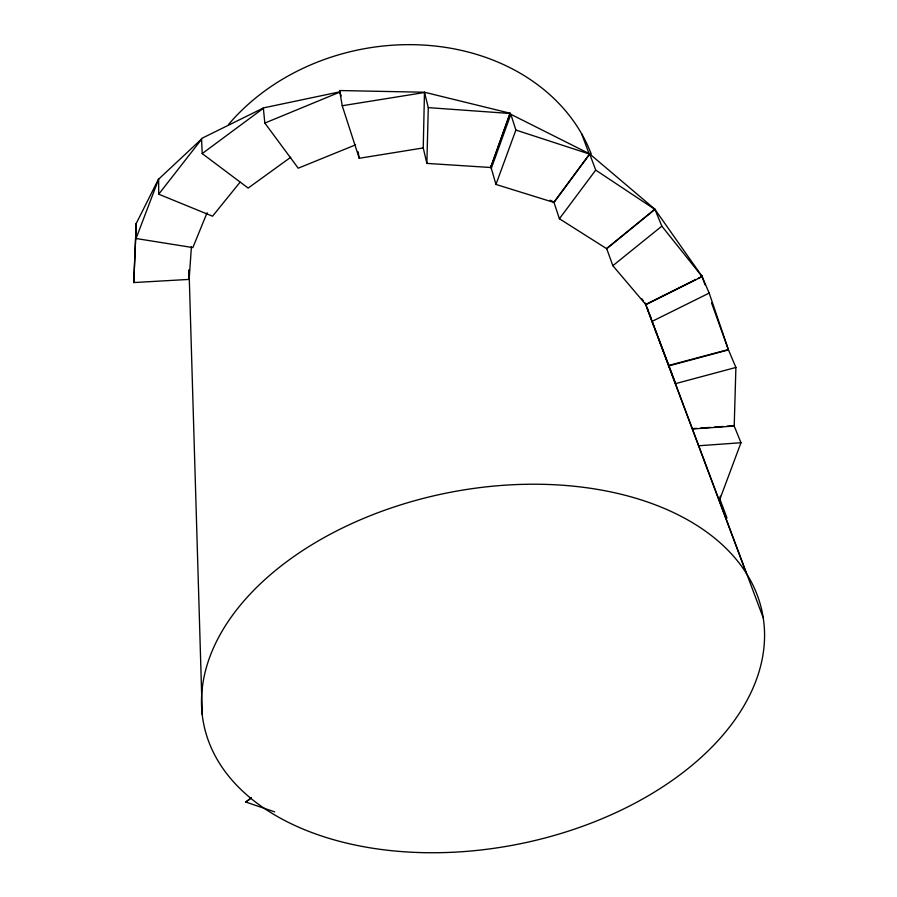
<?xml version="1.0" encoding="UTF-8"?>
<svg xmlns="http://www.w3.org/2000/svg" width="897" height="897" viewBox="0 0 897 897"><rect width="100%" height="100%" fill="white"/><g stroke="black" fill="none" stroke-linecap="round" stroke-linejoin="round"><path stroke-width="1.35" d="M207.061 212.768L192.866 247.583L136.064 238.512L136.243 223.443L158.612 178.929L158.713 194.201L212.544 216.211L240.093 182.158M191.431 246.518L189.144 279.404L133.765 282.566L136.243 223.443M426.86 163.4L428.284 107.629L424.483 92.234L339.627 90.541L342.217 105.734L359.237 158.287L423.238 147.927L424.483 92.234L510.124 113.235L490.704 167.504L426.86 163.4L423.171 147.657M728.286 349.449L735.899 367.456L734.217 426.03L692.529 428.979M133.765 282.566L136.243 223.689M720.291 496.119L719.786 498.833L726.996 518.029M510.124 113.235L490.704 167.504M491.309 168.333L510.853 114.3L589.632 153.869L654.877 209.192L661.851 226.156L702.16 276.624L645.907 304.677L612.842 265.691L606.63 248.447L654.877 209.192M515.876 130.065L589.744 154.138L554.021 202.475L495.951 184.446L515.876 130.065L510.853 114.3M719.91 499.158L740.967 442.737L733.948 425.38M136.064 238.512L158.612 179.187L201.556 139.024M698.281 278.193L702.026 276.321L654.945 209.371L606.731 248.738L559.403 218.745L553.92 202.195L589.632 153.869L595.72 170.094L654.989 209.472M559.403 218.745L595.72 170.094M158.713 194.201L201.567 139.282M612.842 265.691L661.851 226.156M290.751 157.255L248.155 188.078L202.206 153.589L263.359 108.29M251.384 797.568L245.8 802.041L274.684 811.886M245.8 802.041L251.407 797.994M645.795 304.375L695.78 279.438M709.179 293.084L728.465 349.875L668.983 365.853L652.153 321.35L709.179 293.084L701.768 275.704L705.031 284.775M263.326 108.032L201.533 138.486L202.206 153.589M355.492 144.888L298.219 168.199L264.839 123.068L339.885 92.088L341.152 96.013M735.899 367.456L675.643 383.602L668.826 365.427L728.33 349.572L711.556 302.917M339.851 91.83L263.326 107.932L264.839 123.068M342.217 105.734L424.55 92.503M698.438 445.787L740.967 442.737M692.417 428.654L696.588 428.362M700.748 428.071L710.469 427.387M714.64 427.095L722.971 426.501M727.142 426.21L734.082 425.716M428.284 107.629L510.214 113.493M550.242 200.199L553.92 202.195M641.803 298.69L643.396 300.966M647.006 307.604L648.464 311.472M649.439 314.04L651.379 319.197M645.548 303.747L652.153 321.35M652.231 321.743L653.711 325.678M654.687 328.291L656.649 333.538M657.636 336.151L763.235 617.865A284.798 179.176 -11.2 0 1 366.335 847.183A284.798 179.176 -11.2 0 1 319.534 540.185A284.798 179.176 -11.2 0 1 763.235 617.865M581.615 133.72L589.475 154.699M644.999 302.85L746.214 572.948M490.569 165.721L495.951 184.446M358.094 151.828L359.237 158.287M189.065 271.04L202.262 714.629M188.863 269.93L189.144 279.404M228.466 124.571A207.689 171.047 -11 0 1 428.8 45.433A207.689 171.047 -11 0 1 591.201 153.925"/></g></svg>
